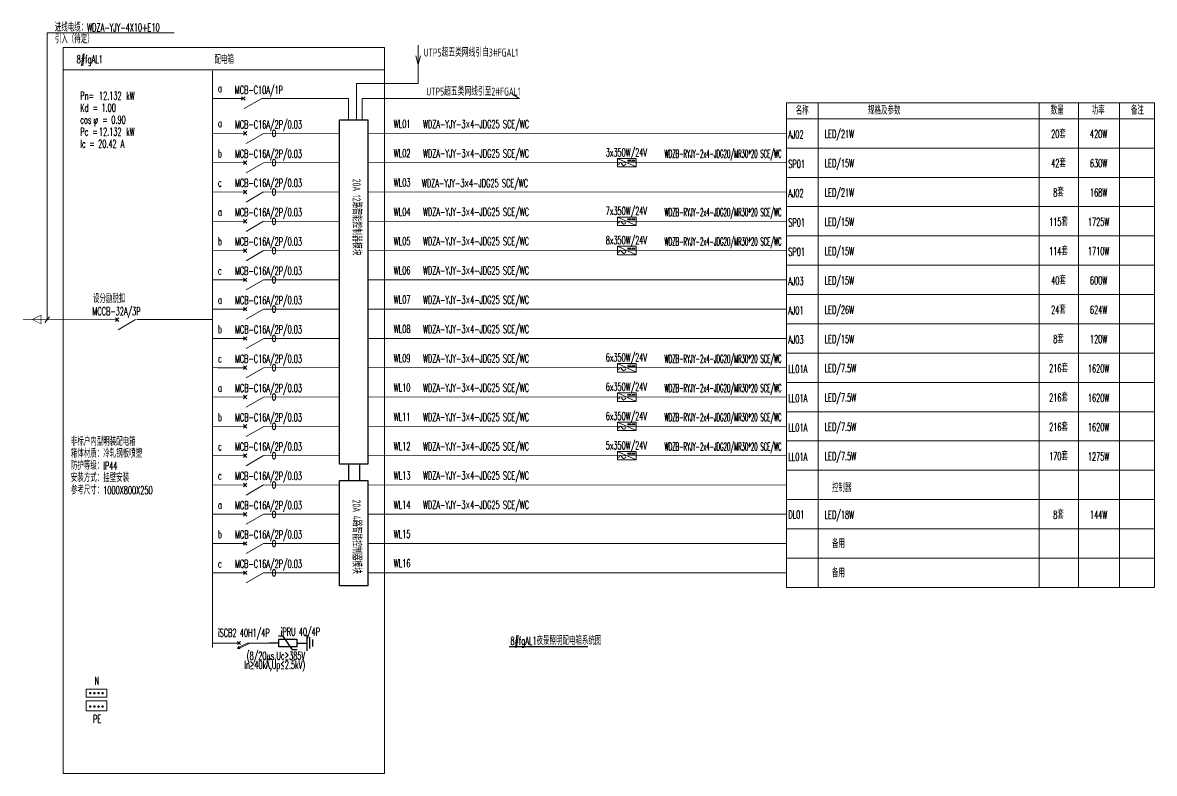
# Model space of a CAD drawing. Header units: millimetres. Extents: x -158656 to -149924, y -51573 to -51018.
# Drawn here: x -151199.6 to -150704.5, y -51346.3 to -51017.6 of the extents above; entities that cross this region are included whole.
import ezdxf
from ezdxf.enums import TextEntityAlignment as Align

# ---------------------------------------------------------------- set-up
doc = ezdxf.new("R2010")
doc.units = ezdxf.units.MM
doc.header["$MEASUREMENT"] = 0
doc.layers.get('0').update_dxf_attribs({"lineweight": 15})
doc.layers.add('0-配电系统图', color=7, linetype='Continuous', lineweight=18)
doc.layers.add('FG-说明', color=7, linetype='Continuous', lineweight=9)
for name, color, linetype in [('FG-灯具', 3, 'Continuous'), ('FG-照明文字说明', 7, 'Continuous'), ('电气', 3, 'Continuous')]:
    doc.layers.add(name, color=color, linetype=linetype)
doc.styles.add('_TEL_DIM', font='SIMPLEX', dxfattribs={"width": 0.8, "height": 3.5, "bigfont": 'HZTXT'})
doc.styles.add('XD2008', font='xd-hzs.shx', dxfattribs={"width": 0.7, "bigfont": 'xd-hztxt.shx'})

# ---------------------------------------------------------------- blocks, each defined once
blk = doc.blocks.new('0208D')
at = {"color": 3, "linetype": 'Continuous', "const_width": 0.3}
blk.add_lwpolyline([(0, -7.5), (0, 0)], dxfattribs=at)
blk.add_lwpolyline([(0, -7.5), (2.5, -2.5), (-2.5, -2.5)], close=True, dxfattribs=at)
blk = doc.blocks.new('过流保护SPD')
at = {"layer": '电气', "color": 3}
for p, q in [((435, 0), (0, 0)), ((625, 298), (424, 298)), ((435, 163), (1235, 163)), ((435, -163), (435, 163)), ((1046, -298), (625, 298)), ((1235, 163), (1235, -163)), ((1235, 0), (1671, 0)), ((1671, 347), (1671, -347)), ((1789, 251), (1789, -242)), ((1911, 152), (1911, -157)), ((1235, -163), (435, -163)), ((1246, -298), (1046, -298))]:
    blk.add_line(p, q, dxfattribs=at)

msp = doc.modelspace()

# ---------------------------------------------------------------- hatches: boundary and pattern name
at = {"layer": 'FG-说明'}
msp.add_hatch(color=256, dxfattribs=at).paths.add_polyline_path([(-151105.56, -51291.6), (-151104.56, -51291.66), (-151105.01, -51290.76)])

# ---------------------------------------------------------------- linework, layer by layer
at = {"color": 4}
msp.add_line((-151057.08, -51060.14), (-151057.08, -51050.85), dxfattribs=at)
for p, q in [((-150865.4, -51052.76), (-150865.4, -51264.87)), ((-150851.62, -51052.76), (-150851.62, -51264.87)), ((-150754.93, -51052.76), (-150754.93, -51264.87)), ((-150737.68, -51052.76), (-150737.68, -51264.87)), ((-150719.72, -51052.76), (-150719.72, -51264.87)), ((-150704.5, -51052.76), (-150704.5, -51264.87))]:
    msp.add_line(p, q)
for points in [[(-151046.01, -51044.32), (-151026.51, -51044.32), (-151026.51, -51027.47)], [(-151027.52, -51032.12), (-151026.51, -51035.9)], [(-151025.51, -51032.12), (-151026.51, -51035.9)], [(-151046.01, -51044.32), (-151053.51, -51044.32), (-151053.51, -51060.14)], [(-151046.01, -51050.85), (-151051.03, -51050.85), (-151051.03, -51060.14)], [(-151046.01, -51050.85), (-150982.23, -51050.85), (-150985.49, -51048.91)]]:
    msp.add_lwpolyline(points)
msp.add_lwpolyline([(-151076.49, -51050.85), (-151057.08, -51050.85)], dxfattribs=at)
at = {"layer": '0-配电系统图', "ltscale": 0.2}
for p, q in [((-151188.85, -51147.64), (-151188.84, -51022.06)), ((-151188.84, -51022.06), (-151133.34, -51022.06)), ((-151187.86, -51146.38), (-151189.84, -51148.9)), ((-151159.02, -51148.41), (-151157.47, -51146.86)), ((-151159.02, -51146.86), (-151157.47, -51148.41)), ((-151150.17, -51147.63), (-151157.78, -51152.16))]:
    msp.add_line(p, q, dxfattribs=at)
at = {"layer": '0-配电系统图', "ltscale": 100}
msp.add_line((-151181.87, -51038.3), (-151041.24, -51038.3), dxfattribs=at)
at = {"layer": '0-配电系统图'}
for p, q in [((-151103.85, -51050.08), (-151102.31, -51051.62)), ((-151103.85, -51051.62), (-151102.31, -51050.08)), ((-151095.01, -51050.85), (-151102.67, -51055.27)), ((-151103, -51065.34), (-151101.45, -51066.88)), ((-151103, -51066.88), (-151101.45, -51065.34)), ((-151103, -51065.34), (-151101.45, -51066.88)), ((-151103, -51066.88), (-151101.45, -51065.34)), ((-151094.15, -51066.1), (-151101.81, -51070.53)), ((-151103, -51078.16), (-151101.45, -51079.7)), ((-151103, -51079.7), (-151101.45, -51078.16)), ((-151103, -51078.16), (-151101.45, -51079.7)), ((-151103, -51079.7), (-151101.45, -51078.16)), ((-151094.15, -51078.93), (-151101.81, -51083.35)), ((-151103, -51090.98), (-151101.45, -51092.53)), ((-151103, -51092.53), (-151101.45, -51090.98)), ((-151103, -51090.98), (-151101.45, -51092.53)), ((-151103, -51092.53), (-151101.45, -51090.98)), ((-151094.15, -51091.75), (-151101.81, -51096.17)), ((-151103, -51103.81), (-151101.45, -51105.35)), ((-151103, -51105.35), (-151101.45, -51103.81)), ((-151103, -51103.81), (-151101.45, -51105.35)), ((-151103, -51105.35), (-151101.45, -51103.81)), ((-151094.15, -51104.57), (-151101.81, -51109)), ((-151103, -51116.63), (-151101.45, -51118.17)), ((-151103, -51118.17), (-151101.45, -51116.63)), ((-151103, -51116.63), (-151101.45, -51118.17)), ((-151103, -51118.17), (-151101.45, -51116.63)), ((-151094.15, -51117.4), (-151101.81, -51121.82)), ((-151103, -51129.45), (-151101.45, -51131)), ((-151103, -51131), (-151101.45, -51129.45)), ((-151103, -51129.45), (-151101.45, -51131)), ((-151103, -51131), (-151101.45, -51129.45)), ((-151094.15, -51130.22), (-151101.81, -51134.64)), ((-151103, -51142.27), (-151101.45, -51143.82)), ((-151103, -51143.82), (-151101.45, -51142.27)), ((-151102.99, -51142.27), (-151101.44, -51143.82)), ((-151102.99, -51143.82), (-151101.44, -51142.27)), ((-151102.99, -51142.27), (-151101.44, -51143.82)), ((-151102.99, -51143.82), (-151101.44, -51142.27)), ((-151094.15, -51143.04), (-151101.8, -51147.46)), ((-151102.99, -51155.1), (-151101.44, -51156.65)), ((-151102.99, -51156.65), (-151101.44, -51155.1)), ((-151102.99, -51155.1), (-151101.44, -51156.65)), ((-151102.99, -51156.65), (-151101.44, -51155.1)), ((-151102.99, -51155.1), (-151101.45, -51156.65)), ((-151102.99, -51156.65), (-151101.45, -51155.1)), ((-151094.14, -51155.87), (-151101.8, -51160.29)), ((-151103, -51167.92), (-151101.45, -51169.47)), ((-151103, -51169.47), (-151101.45, -51167.92)), ((-151103, -51167.92), (-151101.45, -51169.47)), ((-151103, -51169.47), (-151101.45, -51167.92)), ((-151094.15, -51168.69), (-151101.81, -51173.11)), ((-151103, -51180.75), (-151101.45, -51182.29)), ((-151103, -51182.29), (-151101.45, -51180.75)), ((-151102.99, -51180.75), (-151101.44, -51182.29)), ((-151102.99, -51182.29), (-151101.44, -51180.75)), ((-151102.99, -51180.75), (-151101.44, -51182.29)), ((-151102.99, -51182.29), (-151101.44, -51180.75)), ((-151094.15, -51181.51), (-151101.8, -51185.94)), ((-151102.99, -51193.57), (-151101.44, -51195.12)), ((-151102.99, -51195.12), (-151101.44, -51193.57)), ((-151102.99, -51193.57), (-151101.44, -51195.12)), ((-151102.99, -51195.12), (-151101.44, -51193.57)), ((-151102.99, -51193.57), (-151101.45, -51195.12)), ((-151102.99, -51195.12), (-151101.45, -51193.57)), ((-151094.14, -51194.34), (-151101.8, -51198.76)), ((-151103, -51206.39), (-151101.45, -51207.94)), ((-151103, -51207.94), (-151101.45, -51206.39)), ((-151103, -51206.39), (-151101.45, -51207.94)), ((-151103, -51207.94), (-151101.45, -51206.39)), ((-151094.15, -51207.16), (-151101.81, -51211.58)), ((-151103, -51219.22), (-151101.45, -51220.76)), ((-151103, -51220.76), (-151101.45, -51219.22)), ((-151103, -51219.22), (-151101.45, -51220.76)), ((-151103, -51220.76), (-151101.45, -51219.22)), ((-151094.16, -51219.99), (-151101.81, -51224.41)), ((-151103, -51232.04), (-151101.45, -51233.59)), ((-151103, -51233.59), (-151101.45, -51232.04)), ((-151102.99, -51232.04), (-151101.45, -51233.59)), ((-151102.99, -51233.59), (-151101.45, -51232.04)), ((-151102.99, -51232.04), (-151101.45, -51233.59)), ((-151102.99, -51233.59), (-151101.45, -51232.04)), ((-151094.15, -51232.81), (-151101.81, -51237.23)), ((-151103, -51244.87), (-151101.45, -51246.41)), ((-151103, -51246.41), (-151101.45, -51244.87)), ((-151102.99, -51244.87), (-151101.44, -51246.41)), ((-151102.99, -51246.41), (-151101.44, -51244.87)), ((-151102.99, -51244.87), (-151101.44, -51246.41)), ((-151102.99, -51246.41), (-151101.44, -51244.87)), ((-151094.15, -51245.63), (-151101.8, -51250.06)), ((-151103, -51257.69), (-151101.45, -51259.23)), ((-151103, -51259.23), (-151101.45, -51257.69)), ((-151103, -51257.69), (-151101.45, -51259.23)), ((-151103, -51259.23), (-151101.45, -51257.69)), ((-151094.16, -51258.46), (-151101.81, -51262.88)), ((-151162.8, -51309.32), (-151171.8, -51309.32)), ((-151171.8, -51309.32), (-151171.8, -51312.92)), ((-151162.8, -51312.92), (-151162.8, -51309.32)), ((-151171.8, -51312.92), (-151162.8, -51312.92)), ((-151162.8, -51314.47), (-151171.8, -51314.47)), ((-151171.8, -51314.47), (-151171.8, -51318.82)), ((-151162.8, -51318.82), (-151162.8, -51314.47)), ((-151171.8, -51318.82), (-151162.8, -51318.82))]:
    msp.add_line(p, q, dxfattribs=at)
at = {"layer": '0-配电系统图', "ltscale": 100}
msp.add_lwpolyline([(-151181.87, -51028.5), (-151041.24, -51028.5), (-151041.24, -51346.25), (-151181.87, -51346.25)], close=True, dxfattribs=at)
at = {"layer": '0-配电系统图', "const_width": 0.36}
for points in [[(-151116.5, -51038.6), (-151116.5, -51291.26)], [(-151116.5, -51050.85), (-151103.08, -51050.85)], [(-151095.01, -51050.85), (-151076.49, -51050.85)], [(-151116.5, -51066.11), (-151102.22, -51066.11)], [(-151116.5, -51078.93), (-151102.22, -51078.93)], [(-151116.5, -51091.75), (-151102.22, -51091.76)], [(-151116.5, -51104.58), (-151102.22, -51104.58)], [(-151116.5, -51117.4), (-151102.22, -51117.4)], [(-151116.5, -51130.22), (-151102.22, -51130.22)], [(-151199.41, -51147.64), (-151158.25, -51147.64)], [(-151149.68, -51147.6), (-151116.51, -51147.6)], [(-151116.5, -51143.04), (-151102.22, -51143.05)], [(-151116.5, -51143.05), (-151102.22, -51143.05)], [(-151116.5, -51155.87), (-151102.22, -51155.87)], [(-151116.49, -51155.87), (-151102.21, -51155.87)], [(-151116.5, -51168.69), (-151102.22, -51168.7)], [(-151116.5, -51181.52), (-151102.22, -51181.52)], [(-151116.5, -51181.52), (-151102.22, -51181.52)], [(-151116.5, -51194.34), (-151102.22, -51194.34)], [(-151116.49, -51194.34), (-151102.21, -51194.34)], [(-151116.5, -51207.16), (-151102.22, -51207.17)], [(-151116.5, -51219.99), (-151102.23, -51219.99)], [(-151116.5, -51232.81), (-151102.22, -51232.81)], [(-151116.5, -51232.81), (-151102.23, -51232.81)], [(-151116.5, -51245.64), (-151102.22, -51245.64)], [(-151116.5, -51245.64), (-151102.22, -51245.64)], [(-151116.5, -51258.46), (-151102.23, -51258.46)]]:
    msp.add_lwpolyline(points, dxfattribs=at)
at = {"layer": '0-配电系统图', "color": 7, "const_width": 0.515}
msp.add_lwpolyline([(-150986.86, -51290.8), (-150952.33, -51290.8)], dxfattribs=at)
at = {"layer": '0-配电系统图', "const_width": 0.54}
for points in [[(-151170, -51311.39, 1), (-151170, -51310.85, 1)], [(-151168.2, -51311.39, 1), (-151168.2, -51310.85, 1)], [(-151166.4, -51311.39, 1), (-151166.4, -51310.85, 1)], [(-151164.6, -51311.39, 1), (-151164.6, -51310.85, 1)], [(-151170, -51317.29, 1), (-151170, -51316.75, 1)], [(-151168.2, -51317.29, 1), (-151168.2, -51316.75, 1)], [(-151166.4, -51317.29, 1), (-151166.4, -51316.75, 1)], [(-151164.6, -51317.29, 1), (-151164.6, -51316.75, 1)]]:
    msp.add_lwpolyline(points, format="xyb", close=True, dxfattribs=at)
at = {"layer": '0-配电系统图', "extrusion": (0, 0, -1)}
for centre in [(-151089.63, -51066.1), (-151089.63, -51078.93), (-151089.63, -51091.75), (-151089.63, -51104.57), (-151089.63, -51117.4), (-151089.63, -51130.22), (-151089.63, -51143.04), (-151089.62, -51155.87), (-151089.63, -51168.69), (-151089.63, -51181.51), (-151089.62, -51194.34), (-151089.63, -51207.16), (-151089.64, -51219.99), (-151089.63, -51232.81), (-151089.63, -51245.63), (-151089.64, -51258.46)]:
    msp.add_ellipse(centre, major_axis=(0, 1.51), ratio=0.444792, dxfattribs=at)
at = {"layer": 'FG-灯具'}
for points in [[(-151060.99, -51060.14), (-151048.61, -51060.14), (-151048.61, -51210.88), (-151060.99, -51210.88)], [(-151060.99, -51218.01), (-151048.61, -51218.01), (-151048.61, -51264.22), (-151060.99, -51264.22)]]:
    msp.add_lwpolyline(points, close=True, dxfattribs=at)
for points in [[(-151056.87, -51218.01), (-151056.87, -51210.88)], [(-151052.05, -51218.01), (-151052.05, -51210.88)]]:
    msp.add_lwpolyline(points, dxfattribs=at)
at = {"layer": 'FG-说明', "color": 0}
for p, q in [((-150865.4, -51052.76), (-150704.5, -51052.76)), ((-150865.4, -51059.7), (-150704.5, -51059.7)), ((-150865.4, -51072.52), (-150704.5, -51072.52)), ((-150931.24, -51080.8), (-150939.4, -51077.06)), ((-150933.43, -51077.84), (-150934.94, -51077.84)), ((-150931.57, -51078.32), (-150934.94, -51078.32)), ((-150931.57, -51077.84), (-150932.97, -51077.84)), ((-150865.4, -51085.34), (-150704.5, -51085.34)), ((-150865.4, -51098.17), (-150704.5, -51098.17)), ((-150931.24, -51106.45), (-150939.4, -51102.71)), ((-150933.43, -51103.48), (-150934.94, -51103.48)), ((-150931.57, -51103.96), (-150934.94, -51103.96)), ((-150931.57, -51103.48), (-150932.97, -51103.48)), ((-150865.4, -51110.99), (-150704.5, -51110.99)), ((-150931.24, -51119.27), (-150939.4, -51115.53)), ((-150933.43, -51116.3), (-150934.94, -51116.3)), ((-150931.57, -51116.79), (-150934.94, -51116.79)), ((-150931.57, -51116.3), (-150932.97, -51116.3)), ((-150865.4, -51123.81), (-150704.5, -51123.81)), ((-150865.4, -51136.63), (-150704.5, -51136.63)), ((-150865.4, -51149.46), (-150704.5, -51149.46)), ((-150865.4, -51162.28), (-150704.5, -51162.28)), ((-150931.24, -51170.57), (-150939.4, -51166.83)), ((-150933.43, -51167.6), (-150934.94, -51167.6)), ((-150931.57, -51168.08), (-150934.94, -51168.08)), ((-150931.57, -51167.6), (-150932.97, -51167.6)), ((-150865.4, -51175.11), (-150704.5, -51175.11)), ((-150931.24, -51183.39), (-150939.4, -51179.66)), ((-150933.43, -51180.43), (-150934.94, -51180.43)), ((-150931.57, -51180.91), (-150934.94, -51180.91)), ((-150931.57, -51180.43), (-150932.97, -51180.43)), ((-150865.4, -51187.93), (-150704.5, -51187.93)), ((-150931.24, -51196.22), (-150939.4, -51192.48)), ((-150933.43, -51193.25), (-150934.94, -51193.25)), ((-150931.57, -51193.73), (-150934.94, -51193.73)), ((-150931.57, -51193.25), (-150932.97, -51193.25)), ((-150865.4, -51200.75), (-150704.5, -51200.75)), ((-150931.24, -51209.04), (-150939.4, -51205.3)), ((-150933.43, -51206.08), (-150934.94, -51206.08)), ((-150931.57, -51206.56), (-150934.94, -51206.56)), ((-150931.57, -51206.08), (-150932.97, -51206.08)), ((-150865.4, -51213.57), (-150704.5, -51213.57)), ((-150865.4, -51226.4), (-150704.5, -51226.4)), ((-150865.4, -51239.22), (-150704.5, -51239.22)), ((-150865.4, -51252.05), (-150704.5, -51252.05)), ((-150865.4, -51264.87), (-150704.5, -51264.87))]:
    msp.add_line(p, q, dxfattribs=at)
at = {"layer": 'FG-说明'}
for p, q in [((-151116.5, -51289.19), (-151105.5, -51289.19)), ((-151106.1, -51289.19), (-151104.9, -51289.19)), ((-151105.01, -51290.76), (-151105.56, -51291.6)), ((-151104.26, -51288.55), (-151105.54, -51289.82)), ((-151104.26, -51289.82), (-151105.54, -51288.55)), ((-151105.01, -51290.76), (-151104.56, -51291.66)), ((-151104.68, -51291.43), (-151100.18, -51289.19)), ((-151100.18, -51289.19), (-151091.93, -51289.19)), ((-151105.56, -51291.6), (-151104.56, -51291.66))]:
    msp.add_line(p, q, dxfattribs=at)
at = {"layer": 'FG-说明', "color": 0, "const_width": 0.36}
for points in [[(-151094.15, -51066.1), (-151060.82, -51066.11)], [(-151048.54, -51066.11), (-150865.4, -51066.11)], [(-151094.15, -51078.93), (-151060.82, -51078.93)], [(-151048.54, -51078.93), (-150865.4, -51078.93)], [(-151094.15, -51091.75), (-151060.82, -51091.75)], [(-151048.54, -51091.75), (-150865.4, -51091.75)], [(-151094.15, -51104.57), (-151060.82, -51104.58)], [(-151048.54, -51104.58), (-150865.4, -51104.58)], [(-151094.15, -51117.4), (-151060.82, -51117.4)], [(-151048.54, -51117.4), (-150865.4, -51117.4)], [(-151094.15, -51130.22), (-151060.82, -51130.22)], [(-151048.54, -51130.22), (-150865.4, -51130.22)], [(-151048.54, -51143.05), (-150865.4, -51143.05)], [(-151048.54, -51155.87), (-150865.4, -51155.87)], [(-151094.15, -51168.69), (-151060.82, -51168.69)], [(-151048.54, -51168.69), (-150865.4, -51168.69)], [(-151048.54, -51181.52), (-150865.4, -51181.52)], [(-151048.54, -51194.34), (-150865.4, -51194.34)], [(-151094.15, -51207.16), (-151060.82, -51207.16)], [(-151048.54, -51207.17), (-150865.4, -51207.17)], [(-151094.16, -51219.99), (-151060.82, -51219.99)], [(-151048.55, -51219.99), (-150865.4, -51219.99)], [(-151048.54, -51232.81), (-150865.4, -51232.81)], [(-151048.54, -51245.64), (-150865.4, -51245.64)], [(-151094.16, -51258.46), (-151060.82, -51258.46)], [(-151048.55, -51258.46), (-150865.4, -51258.46)]]:
    msp.add_lwpolyline(points, dxfattribs=at)
at = {"layer": 'FG-说明', "color": 0}
for points in [[(-150931.24, -51080.8), (-150939.4, -51080.8), (-150939.4, -51077.06), (-150931.24, -51077.06)], [(-150931.24, -51106.45), (-150939.4, -51106.45), (-150939.4, -51102.71), (-150931.24, -51102.71)], [(-150931.24, -51119.27), (-150939.4, -51119.27), (-150939.4, -51115.53), (-150931.24, -51115.53)], [(-150931.24, -51170.57), (-150939.4, -51170.57), (-150939.4, -51166.83), (-150931.24, -51166.83)], [(-150931.24, -51183.39), (-150939.4, -51183.39), (-150939.4, -51179.66), (-150931.24, -51179.66)], [(-150931.24, -51196.22), (-150939.4, -51196.22), (-150939.4, -51192.48), (-150931.24, -51192.48)], [(-150931.24, -51209.04), (-150939.4, -51209.04), (-150939.4, -51205.3), (-150931.24, -51205.3)]]:
    msp.add_lwpolyline(points, close=True, dxfattribs=at)
at = {"layer": 'FG-说明', "const_width": 0.36}
for points in [[(-151094.15, -51143.04), (-151060.81, -51143.04)], [(-151094.14, -51155.87), (-151060.81, -51155.87)], [(-151094.15, -51181.51), (-151060.81, -51181.52)], [(-151094.14, -51194.34), (-151060.81, -51194.34)], [(-151094.15, -51232.81), (-151060.81, -51232.81)], [(-151094.15, -51245.63), (-151060.81, -51245.64)]]:
    msp.add_lwpolyline(points, dxfattribs=at)
at = {"layer": 'FG-说明'}
msp.add_lwpolyline([(-151100.18, -51289.19), (-151101.3, -51289.19), (-151104.9, -51290.99)], dxfattribs=at)
at = {"layer": 'FG-说明', "color": 0}
for points in [[(-150935.71, -51079.4), (-150936.69, -51080.23), (-150938.07, -51078.81), (-150938.89, -51079.72)], [(-150935.71, -51105.05), (-150936.69, -51105.87), (-150938.07, -51104.46), (-150938.89, -51105.37)], [(-150935.71, -51117.87), (-150936.69, -51118.7), (-150938.07, -51117.28), (-150938.89, -51118.19)], [(-150935.71, -51169.17), (-150936.69, -51169.99), (-150938.07, -51168.58), (-150938.89, -51169.49)], [(-150935.71, -51181.99), (-150936.69, -51182.82), (-150938.07, -51181.41), (-150938.89, -51182.32)], [(-150935.71, -51194.82), (-150936.69, -51195.64), (-150938.07, -51194.23), (-150938.89, -51195.14)], [(-150935.71, -51207.64), (-150936.69, -51208.47), (-150938.07, -51207.05), (-150938.89, -51207.96)]]:
    msp.add_spline(points, degree=3, dxfattribs=at)

# ---------------------------------------------------------------- block references
at = {"layer": 'FG-照明文字说明', "color": 0, "xscale": 0.7592253990924291, "yscale": 0.7592253990924291, "zscale": 0.7592253990924291, "rotation": 270}
msp.add_blockref('0208D', (-151189.68, -51147.59), dxfattribs=at)
at = {"layer": 'FG-说明', "xscale": 0.01, "yscale": 0.01, "zscale": 0.01}
msp.add_blockref('过流保护SPD', (-151091.93, -51289.19), dxfattribs=at)

# ---------------------------------------------------------------- texts
at = {"layer": 'FG-照明文字说明', "color": 0, "style": 'XD2008', "width": 0.65}
for s, p in [('UTP5超五类网线引自3#FGAL1', (-151024.09, -51032.47)), ('UTP5超五类网线引至2#FGAL1', (-151022.96, -51049.53))]:
    msp.add_text(s, height=3.5, dxfattribs=at).set_placement(p)
for s, p in [('20A 12路智能控制器模块', (-151055.24, -51085.96)), ('20A 4路智能控制器模块', (-151055.24, -51226.43))]:
    msp.add_text(s, height=3.5, rotation=270, dxfattribs=at).set_placement(p)
at = {"layer": 'FG-说明', "style": '_TEL_DIM'}
for s, width, p in [('进线电缆：WDZA-YJY-4X10+E10', 0.6, (-151185.51, -51021.48, 27.42)), ('引入（待定）', 0.6, (-151185.51, -51026.67, 27.42)), ('8#fgAL1', 0.6, (-151175.94, -51035.38)), ('配电箱', 0.6, (-151115.67, -51035.62)), ('Pn=', 0.6, (-151174.37, -51051.36)), ('12.132', 0.6, (-151166.2, -51051.36)), ('kW', 0.6, (-151154.27, -51051.36)), ('a', 0.6, (-151114.11, -51048.1)), ('MCB-C10A/1P ', 0.6, (-151106.78, -51048.82)), ('Kd', 0.6, (-151174.37, -51056.61)), ('1.00', 0.6, (-151165.08, -51056.61)), ('=', 0.6, (-151168.98, -51056.61)), ('0.90', 0.6, (-151160.78, -51061.86)), ('名称', 0.6, (-150861.4, -51057.92)), ('规格及参数', 0.6, (-150829.76, -51057.82)), ('数量', 0.6, (-150749.84, -51057.82)), ('功率', 0.6, (-150731.95, -51057.82)), ('备注', 0.6, (-150714.8, -51057.82)), ('cos', 0.6, (-151174.37, -51061.86)), ('φ', 0.6, (-151168.61, -51061.86)), ('=', 0.6, (-151164.68, -51061.86)), ('a', 0.6, (-151114.11, -51063.36)), ('MCB-C16A/2P/0.03', 0.6, (-151106.73, -51063.91)), ('WL01', 0.6, (-151037.21, -51063.69)), ('WDZA-YJY-3×4-JDG25 SCE/WC', 0.6, (-151024.47, -51063.79)), ('Pc', 0.6, (-151174.37, -51067.11)), ('=', 0.6, (-151169.08, -51067.11)), ('12.132', 0.6, (-151166.2, -51067.1)), ('kW', 0.6, (-151154.27, -51067.1)), ('LED/21W', 0.6, (-150848.73, -51068.11, -88.1)), ('Ic', 0.6, (-151174.37, -51072.36)), ('=', 0.6, (-151170.47, -51072.36)), ('20.42', 0.6, (-151166.57, -51072.36)), ('A', 0.6, (-151156.73, -51072.36)), ('b', 0.6, (-151114.11, -51076.62)), ('MCB-C16A/2P/0.03', 0.6, (-151106.73, -51076.73)), ('WL02', 0.6, (-151037.21, -51076.51)), ('WDZA-YJY-3×4-JDG25 SCE/WC', 0.6, (-151024.47, -51076.61)), ('3x350W/24V', 0.6, (-150944.49, -51076.17)), ('WDZB-RYJY-2x4-JDG20/MR30*20 SCE/WC', 0.4, (-150918.74, -51076.73)), ('LED/15W', 0.6, (-150848.73, -51080.93, -88.1)), ('c', 0.6, (-151114.11, -51089.44)), ('MCB-C16A/2P/0.03', 0.6, (-151106.73, -51089.56)), ('WL03', 0.6, (-151037.21, -51089.34)), ('WDZA-YJY-3×4-JDG25 SCE/WC', 0.6, (-151024.92, -51089.64)), ('LED/21W', 0.6, (-150848.73, -51093.75, -88.1)), ('MCB-C16A/2P/0.03', 0.6, (-151106.73, -51102.38)), ('WDZA-YJY-3×4-JDG25 SCE/WC', 0.6, (-151024.47, -51102.25)), ('7x350W/24V', 0.6, (-150944.49, -51101.82)), ('WDZB-RYJY-2x4-JDG20/MR30*20 SCE/WC', 0.4, (-150918.74, -51102.38)), ('a', 0.6, (-151114.11, -51102.26)), ('WL04', 0.6, (-151037.21, -51102.16)), ('LED/15W', 0.6, (-150848.73, -51106.58, -88.1)), ('b', 0.6, (-151114.11, -51115.09)), ('MCB-C16A/2P/0.03', 0.6, (-151106.73, -51115.2)), ('WL05', 0.6, (-151037.21, -51114.98)), ('WDZA-YJY-3×4-JDG25 SCE/WC', 0.6, (-151024.47, -51115.08)), ('8x350W/24V', 0.6, (-150944.49, -51114.64)), ('WDZB-RYJY-2x4-JDG20/MR30*20 SCE/WC', 0.4, (-150918.74, -51115.2)), ('LED/15W', 0.6, (-150848.73, -51119.4, -88.1)), ('c', 0.6, (-151114.11, -51127.91)), ('MCB-C16A/2P/0.03', 0.6, (-151106.73, -51128.03)), ('WL06', 0.6, (-151037.21, -51127.81)), ('WDZA-YJY-3×4-JDG25 SCE/WC', 0.6, (-151024.47, -51127.9)), ('LED/15W', 0.6, (-150848.73, -51132.22, -88.1)), ('设分励脱扣', 0.6, (-151168.83, -51140.27, 11.52)), ('MCB-C16A/2P/0.03', 0.6, (-151106.72, -51140.85)), ('WL07', 0.6, (-151037.21, -51140.63)), ('WDZA-YJY-3×4-JDG25 SCE/WC', 0.6, (-151024.46, -51140.72)), ('MCCB-32A/3P', 0.6, (-151169.06, -51145.72)), ('a', 0.6, (-151114.11, -51140.73)), ('LED/26W', 0.6, (-150848.73, -51145.05, -88.1)), ('b', 0.6, (-151114.11, -51153.55)), ('MCB-C16A/2P/0.03', 0.6, (-151106.72, -51153.68)), ('WL08', 0.6, (-151037.2, -51153.46)), ('WDZA-YJY-3×4-JDG25 SCE/WC', 0.6, (-151024.46, -51153.55)), ('LED/15W', 0.6, (-150848.73, -51157.87, -88.1)), ('MCB-C16A/2P/0.03', 0.6, (-151106.73, -51166.5)), ('WDZA-YJY-3×4-JDG25 SCE/WC', 0.6, (-151024.47, -51166.37)), ('6x350W/24V', 0.6, (-150944.5, -51165.93)), ('WDZB-RYJY-2x4-JDG20/MR30*20 SCE/WC', 0.4, (-150918.74, -51166.5)), ('c', 0.6, (-151114.1, -51166.38)), ('WL09', 0.6, (-151037.21, -51166.28)), ('LED/7.5W', 0.6, (-150848.73, -51170.69, -88.1)), ('a', 0.6, (-151114.11, -51179.2)), ('MCB-C16A/2P/0.03', 0.6, (-151106.72, -51179.32)), ('WL10', 0.6, (-151037.21, -51179.1)), ('WDZA-YJY-3×4-JDG25 SCE/WC', 0.6, (-151024.47, -51179.19)), ('6x350W/24V', 0.6, (-150944.5, -51178.76)), ('WDZB-RYJY-2x4-JDG20/MR30*20 SCE/WC', 0.4, (-150918.74, -51179.32)), ('LED/7.5W', 0.6, (-150848.73, -51183.51, -88.1)), ('b', 0.6, (-151114.11, -51192.03)), ('MCB-C16A/2P/0.03', 0.6, (-151106.72, -51192.15)), ('WL11', 0.6, (-151037.2, -51191.93)), ('WDZA-YJY-3×4-JDG25 SCE/WC', 0.6, (-151024.47, -51192.02)), ('6x350W/24V', 0.6, (-150944.5, -51191.58)), ('WDZB-RYJY-2x4-JDG20/MR30*20 SCE/WC', 0.4, (-150918.74, -51192.14)), ('LED/7.5W', 0.6, (-150848.73, -51196.34, -88.1)), ('非标户内型明装配电箱', 0.6, (-151178.5, -51202.82)), ('MCB-C16A/2P/0.03', 0.6, (-151106.73, -51204.97)), ('WL12', 0.6, (-151037.21, -51204.75)), ('WDZA-YJY-3×4-JDG25 SCE/WC', 0.6, (-151024.47, -51204.84)), ('5x350W/24V', 0.6, (-150944.5, -51204.41)), ('WDZB-RYJY-2x4-JDG20/MR30*20 SCE/WC', 0.4, (-150918.74, -51204.97)), ('箱体材质：冷轧钢板喷塑', 0.6, (-151178.5, -51208.05)), ('c', 0.6, (-151114.1, -51204.85)), ('LED/7.5W', 0.6, (-150848.73, -51209.16, -88.1)), ('防护等级：IP44 ', 0.6, (-151178.5, -51213.31)), ('安装方式：挂壁安装', 0.6, (-151178.5, -51218.63)), ('c', 0.6, (-151114.11, -51217.67)), ('MCB-C16A/2P/0.03', 0.6, (-151106.73, -51217.79)), ('WL13', 0.6, (-151037.21, -51217.57)), ('WDZA-YJY-3×4-JDG25 SCE/WC', 0.6, (-151024.47, -51217.67)), ('参考尺寸：1000X800X250', 0.6, (-151178.5, -51224.07)), ('控制器', 0.6, (-150845.53, -51223.01)), ('MCB-C16A/2P/0.03', 0.6, (-151106.72, -51230.62)), ('WL14', 0.6, (-151037.21, -51230.4)), ('WDZA-YJY-3×4-JDG25 SCE/WC', 0.6, (-151024.47, -51230.49)), ('a', 0.6, (-151114.11, -51230.5)), ('LED/18W', 0.6, (-150848.73, -51234.81, -88.1)), ('b', 0.6, (-151114.11, -51243.32)), ('MCB-C16A/2P/0.03', 0.6, (-151106.72, -51243.44)), ('WL15', 0.6, (-151037.21, -51243.22)), ('备用', 0.6, (-150845.53, -51247.54)), ('c', 0.6, (-151114.11, -51256.14)), ('MCB-C16A/2P/0.03', 0.6, (-151106.73, -51256.26)), ('WL16', 0.6, (-151037.21, -51256.04)), ('备用', 0.6, (-150845.53, -51260.36)), ('8#fgAL1夜景照明配电箱系统图', 0.6, (-150986.2, -51289.95)), ('N', 0.6, (-151168.13, -51307.52)), ('PE', 0.6, (-151168.82, -51324.19))]:
    msp.add_text(s, height=3.5, dxfattribs=dict(at, width=width)).set_placement(p)
at = {"layer": 'FG-说明', "style": '_TEL_DIM', "width": 0.6}
for s, p in [('AJ02', (-150864.62, -51066.63)), ('SP01', (-150864.62, -51079.46)), ('AJ02', (-150864.62, -51092.28)), ('SP01', (-150864.62, -51105.1)), ('SP01', (-150864.62, -51117.93)), ('AJ03', (-150864.62, -51130.75)), ('AJ01', (-150864.62, -51143.57)), ('AJ03', (-150864.62, -51156.39)), ('LL01A', (-150864.62, -51169.22)), ('LL01A', (-150864.62, -51182.04)), ('LL01A', (-150864.62, -51194.87)), ('LL01A', (-150864.62, -51207.69)), ('DL01', (-150864.62, -51232.99))]:
    msp.add_text(s, height=3.5, dxfattribs=at).set_placement(p, align=Align.MIDDLE_LEFT)
for s, p in [('20套', (-150746.44, -51068.11)), ('420W', (-150728.9, -51068.11)), ('42套', (-150746.44, -51080.93)), ('630W', (-150728.9, -51080.93)), ('8套', (-150746.44, -51093.75)), ('168W', (-150728.9, -51093.75)), ('115套', (-150746.44, -51106.58)), ('1725W', (-150728.9, -51106.58)), ('114套', (-150746.44, -51119.4)), ('1710W', (-150728.9, -51119.4)), ('40套', (-150746.44, -51132.22)), ('600W', (-150728.9, -51132.22)), ('24套', (-150746.44, -51145.05)), ('624W', (-150728.9, -51145.05)), ('8套', (-150746.44, -51157.87)), ('120W', (-150728.9, -51157.87)), ('216套', (-150746.44, -51170.69)), ('1620W', (-150728.9, -51170.8)), ('216套', (-150746.44, -51183.51)), ('1620W', (-150728.9, -51183.63)), ('216套', (-150746.44, -51196.34)), ('1620W', (-150728.9, -51196.45)), ('170套', (-150746.44, -51209.16)), ('1275W', (-150728.9, -51209.28)), ('8套', (-150746.44, -51234.81)), ('144W', (-150728.9, -51234.81)), ('iSCB2 40H1/4P', (-151102.83, -51286.48)), ('iPRU 40/4P', (-151078.06, -51285.98))]:
    msp.add_text(s, height=3.5, dxfattribs=at).set_placement(p, align=Align.CENTER)
for s, p in [('(8/20μs,Uc≥385V', (-151075.99, -51296.48)), ('In≥40kA,Up≤2.5kV)', (-151075.99, -51300.48))]:
    msp.add_text(s, height=3.5, dxfattribs=at).set_placement(p, align=Align.RIGHT)

doc.saveas('drawing.dxf')
